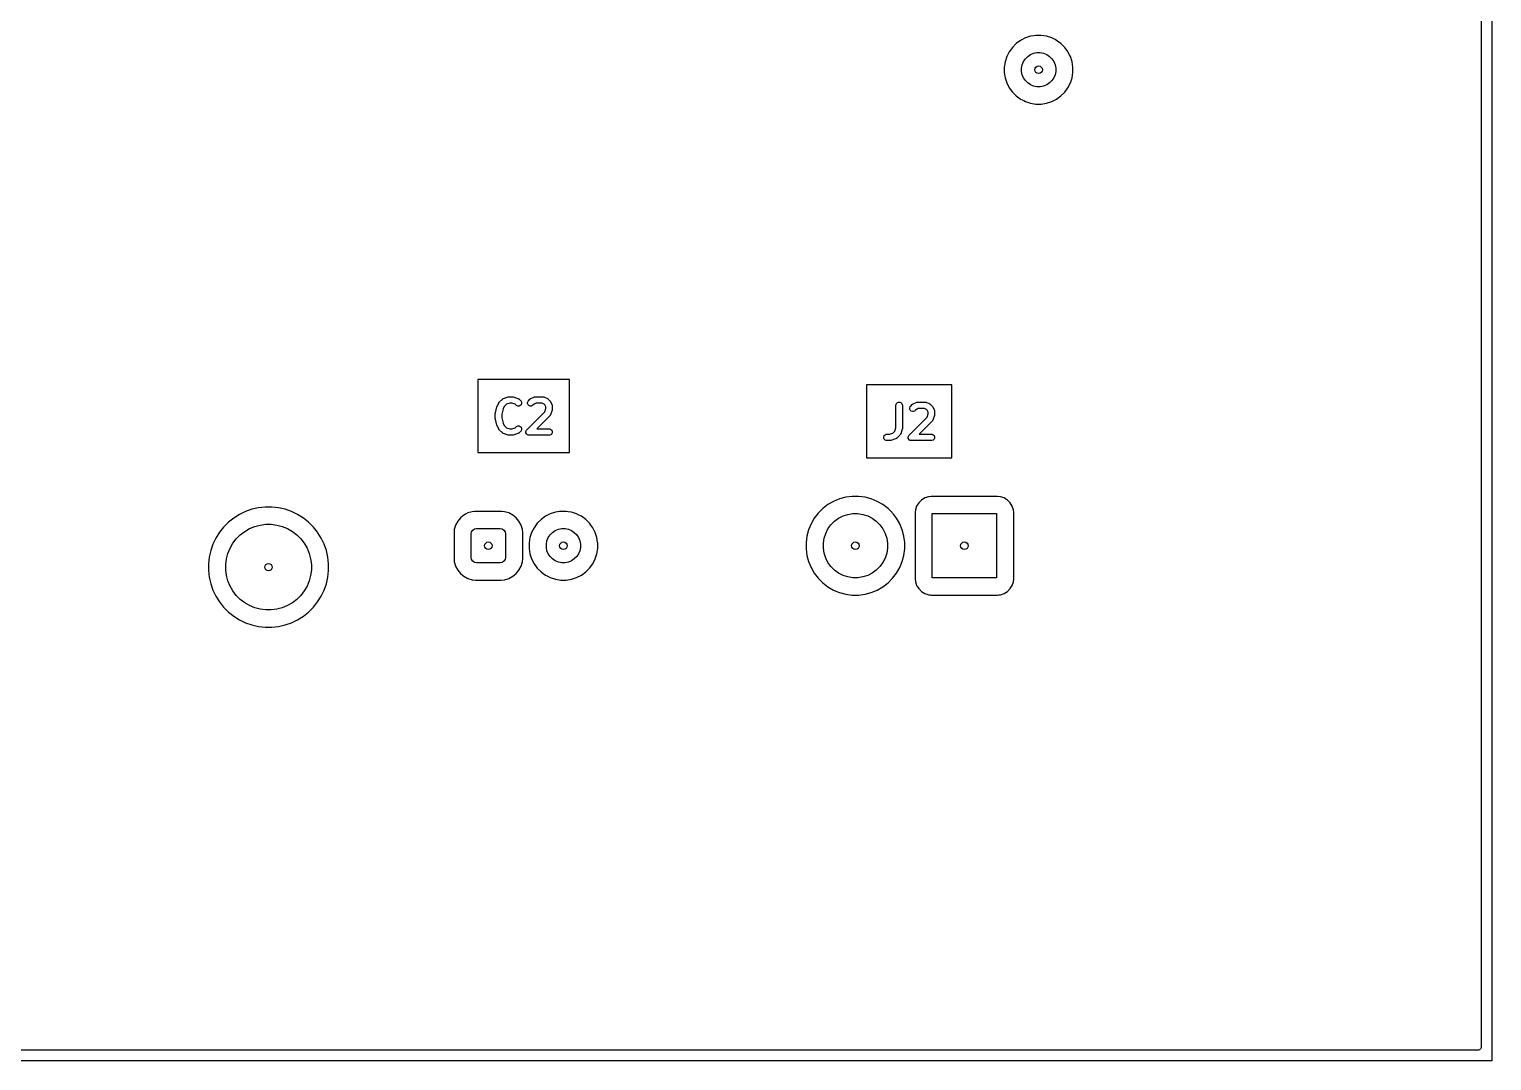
# Model space of a CAD drawing. Extents: x 20 to 124, y -124 to -20.
# Drawn here: x 55.8 to 124, y -124 to -75.9 of the extents above; entities that cross this region are included whole.
import ezdxf

# ---------------------------------------------------------------- set-up
doc = ezdxf.new("R2010")
doc.units = 0
doc.layers.add('BLACK', color=7, linetype='CONTINUOUS')
doc.layers.add('WHITE', color=7, linetype='CONTINUOUS')

msp = doc.modelspace()

# ---------------------------------------------------------------- linework, layer by layer
at = {"layer": 'BLACK', "linetype": 'CONTINUOUS'}
for p, q in [((123.4995, -20.6245), (123.4995, -123.3755)), ((102.260616, -76.31426), (102.036151, -76.428632)), ((102.500214, -76.23641), (102.260616, -76.31426)), ((102.646194, -76.213289), (102.500214, -76.23641)), ((102.749038, -76.197), (102.646194, -76.213289)), ((103.000962, -76.197), (102.749038, -76.197)), ((103.249785, -76.23641), (103.000962, -76.197)), ((103.489383, -76.31426), (103.249785, -76.23641)), ((103.643747, -76.392913), (103.489383, -76.31426)), ((101.506132, -76.958651), (101.39176, -77.183116)), ((101.654201, -76.75485), (101.506132, -76.958651)), ((101.654205, -76.754845), (101.654201, -76.75485)), ((101.832345, -76.576705), (101.654205, -76.754845)), ((101.83235, -76.576701), (101.832345, -76.576705)), ((102.036151, -76.428632), (101.83235, -76.576701)), ((102.497883, -77.091963), (102.642772, -77.031948)), ((102.642772, -77.031948), (102.796586, -77.001352)), ((102.796586, -77.001352), (102.953414, -77.001352)), ((102.953414, -77.001352), (103.107228, -77.031948)), ((103.107228, -77.031948), (103.252117, -77.091963)), ((103.713845, -76.42863), (103.643747, -76.392913)), ((103.713847, -76.428631), (103.713845, -76.42863)), ((103.713848, -76.428632), (103.713847, -76.428631)), ((103.917649, -76.576701), (103.713848, -76.428632)), ((103.917654, -76.576705), (103.917649, -76.576701)), ((104.095794, -76.754845), (103.917654, -76.576705)), ((104.095798, -76.75485), (104.095794, -76.754845)), ((104.224952, -76.932617), (104.095798, -76.75485)), ((104.24387, -76.958655), (104.224952, -76.932617)), ((104.316747, -77.101684), (104.24387, -76.958655)), ((101.31391, -77.422714), (101.2745, -77.671538)), ((101.2745, -77.671538), (101.2745, -77.923461)), ((101.39176, -77.183116), (101.31391, -77.422714)), ((102.078852, -77.719086), (102.109448, -77.565272)), ((102.078852, -77.875914), (102.078852, -77.719086)), ((102.109448, -77.565272), (102.169463, -77.420383)), ((102.169463, -77.420383), (102.256592, -77.289985)), ((102.256592, -77.289985), (102.367485, -77.179092)), ((102.367485, -77.179092), (102.497883, -77.091963)), ((103.252117, -77.091963), (103.382515, -77.179092)), ((103.382515, -77.179092), (103.493408, -77.289985)), ((103.493408, -77.289985), (103.580537, -77.420383)), ((103.580537, -77.420383), (103.640552, -77.565272)), ((103.640552, -77.565272), (103.671148, -77.719086)), ((103.671148, -77.719086), (103.671148, -77.875914)), ((104.358239, -77.183116), (104.316747, -77.101684)), ((104.358239, -77.183118), (104.358239, -77.183116)), ((104.358241, -77.183121), (104.358239, -77.183118)), ((104.43609, -77.422715), (104.358241, -77.183121)), ((104.4755, -77.671538), (104.43609, -77.422715)), ((104.4755, -77.923462), (104.4755, -77.671538)), ((101.2745, -77.923461), (101.31391, -78.172285)), ((101.31391, -78.172285), (101.39176, -78.411883)), ((102.109448, -78.029728), (102.078852, -77.875914)), ((102.169463, -78.174617), (102.109448, -78.029728)), ((102.256592, -78.305015), (102.169463, -78.174617)), ((102.367485, -78.415908), (102.256592, -78.305015)), ((103.493408, -78.305015), (103.382515, -78.415908)), ((103.580537, -78.174617), (103.493408, -78.305015)), ((103.640552, -78.029728), (103.580537, -78.174617)), ((103.671148, -77.875914), (103.640552, -78.029728)), ((104.358241, -78.411879), (104.43609, -78.172285)), ((104.43609, -78.172285), (104.4755, -77.923462)), ((101.39176, -78.411883), (101.506132, -78.636348)), ((101.506132, -78.636348), (101.654201, -78.840149)), ((101.654201, -78.840149), (101.654205, -78.840154)), ((101.654205, -78.840154), (101.832345, -79.018294)), ((101.832345, -79.018294), (101.83235, -79.018298)), ((101.83235, -79.018298), (102.010117, -79.147452)), ((102.497883, -78.503037), (102.367485, -78.415908)), ((102.642772, -78.563052), (102.497883, -78.503037)), ((102.796586, -78.593648), (102.642772, -78.563052)), ((102.953414, -78.593648), (102.796586, -78.593648)), ((103.107228, -78.563052), (102.953414, -78.593648)), ((103.252117, -78.503037), (103.107228, -78.563052)), ((103.382515, -78.415908), (103.252117, -78.503037)), ((103.713845, -79.16637), (103.917656, -79.018293)), ((103.917656, -79.018293), (104.095793, -78.840156)), ((104.095793, -78.840156), (104.24387, -78.636345)), ((104.24387, -78.636345), (104.358241, -78.411879)), ((102.010117, -79.147452), (102.036155, -79.16637)), ((102.036155, -79.16637), (102.179184, -79.239247)), ((102.179184, -79.239247), (102.260616, -79.280739)), ((102.260616, -79.280739), (102.260618, -79.280739)), ((102.260618, -79.280739), (102.260621, -79.280741)), ((102.260621, -79.280741), (102.500215, -79.35859)), ((102.500215, -79.35859), (102.749038, -79.398)), ((102.749038, -79.398), (102.749039, -79.398)), ((102.749039, -79.398), (103.000961, -79.398)), ((103.000961, -79.398), (103.000962, -79.398)), ((103.000962, -79.398), (103.249785, -79.35859)), ((103.249785, -79.35859), (103.489379, -79.280741)), ((103.489379, -79.280741), (103.713845, -79.16637)), ((81.010748, -92.233603), (76.738176, -92.233603)), ((76.738176, -92.233603), (76.738176, -95.648053)), ((81.010748, -95.648053), (81.010748, -92.233603)), ((98.832225, -92.483603), (94.848071, -92.483603)), ((94.848071, -92.483603), (94.848071, -95.898053)), ((98.832225, -95.898053), (98.832225, -92.483603)), ((77.633644, -93.480889), (77.705073, -93.338032)), ((77.705073, -93.338032), (77.713, -93.325438)), ((77.713, -93.325438), (77.714516, -93.321779)), ((77.714516, -93.321779), (77.717897, -93.317659)), ((77.717897, -93.317659), (77.720738, -93.313146)), ((77.720738, -93.313146), (77.723731, -93.310549)), ((77.723731, -93.310549), (77.733171, -93.299048)), ((77.733171, -93.299048), (77.876028, -93.156191)), ((77.876028, -93.156191), (77.898758, -93.137536)), ((77.898758, -93.137536), (77.903739, -93.135472)), ((77.903739, -93.135472), (77.907809, -93.131943)), ((77.907809, -93.131943), (77.93466, -93.119955)), ((77.93466, -93.119955), (78.148945, -93.048526)), ((78.063121, -93.393361), (77.962515, -93.493967)), ((78.220723, -93.340828), (78.063121, -93.393361)), ((78.148945, -93.048526), (78.163454, -93.045226)), ((78.163454, -93.045226), (78.167116, -93.04371)), ((78.167116, -93.04371), (78.172424, -93.043187)), ((78.172424, -93.043187), (78.177619, -93.042006)), ((78.177619, -93.042006), (78.181568, -93.042286)), ((78.181568, -93.042286), (78.19638, -93.040828)), ((78.19638, -93.040828), (78.339237, -93.040828)), ((78.314897, -93.340828), (78.220723, -93.340828)), ((78.472495, -93.393361), (78.314897, -93.340828)), ((78.339237, -93.040828), (78.354048, -93.042286)), ((78.354048, -93.042286), (78.357998, -93.042006)), ((78.357998, -93.042006), (78.363192, -93.043187)), ((78.363192, -93.043187), (78.368501, -93.04371)), ((78.368501, -93.04371), (78.372163, -93.045227)), ((78.372163, -93.045227), (78.386671, -93.048526)), ((78.386671, -93.048526), (78.600957, -93.119954)), ((78.518885, -93.439751), (78.472495, -93.393361)), ((78.600957, -93.119954), (78.627808, -93.131943)), ((78.627808, -93.131943), (78.631878, -93.135473)), ((78.631878, -93.135473), (78.636858, -93.137536)), ((78.636858, -93.137536), (78.659589, -93.156191)), ((78.659589, -93.156191), (78.731017, -93.227619)), ((78.731017, -93.227619), (78.749672, -93.250349)), ((78.749672, -93.250349), (78.772068, -93.304422)), ((78.772068, -93.362948), (78.749672, -93.41702)), ((78.772068, -93.304422), (78.772068, -93.362948)), ((79.049262, -93.304422), (79.071659, -93.25035)), ((79.049262, -93.362948), (79.049262, -93.304422)), ((79.071659, -93.41702), (79.049262, -93.362948)), ((79.071659, -93.25035), (79.090314, -93.227619)), ((79.090314, -93.227619), (79.161742, -93.156191)), ((79.161742, -93.156191), (79.173244, -93.14675)), ((79.173244, -93.14675), (79.17584, -93.143758)), ((79.17584, -93.143758), (79.180349, -93.140919)), ((79.180349, -93.140919), (79.184472, -93.137536)), ((79.184472, -93.137536), (79.188134, -93.136019)), ((79.188134, -93.136019), (79.200726, -93.128093)), ((79.200726, -93.128093), (79.343584, -93.056664)), ((79.356662, -93.385535), (79.302446, -93.439751)), ((79.343584, -93.056664), (79.371047, -93.046154)), ((79.446076, -93.340828), (79.356662, -93.385535)), ((79.371047, -93.046154), (79.376424, -93.045771)), ((79.376424, -93.045771), (79.381402, -93.04371)), ((79.381402, -93.04371), (79.410666, -93.040828)), ((79.410666, -93.040828), (79.767808, -93.040828)), ((79.732398, -93.340828), (79.446076, -93.340828)), ((79.821812, -93.385535), (79.732398, -93.340828)), ((79.767808, -93.040828), (79.797072, -93.04371)), ((79.797072, -93.04371), (79.802049, -93.045771)), ((79.802049, -93.045771), (79.807427, -93.046154)), ((79.807427, -93.046154), (79.83489, -93.056664)), ((79.858816, -93.422539), (79.821812, -93.385535)), ((79.83489, -93.056664), (79.977748, -93.128093)), ((79.977748, -93.128093), (79.990341, -93.13602)), ((79.990341, -93.13602), (79.994001, -93.137536)), ((79.994001, -93.137536), (79.99812, -93.140917)), ((79.99812, -93.140917), (80.002634, -93.143758)), ((80.002634, -93.143758), (80.00523, -93.146751)), ((80.00523, -93.146751), (80.016732, -93.156191)), ((80.016732, -93.156191), (80.08816, -93.227619)), ((80.08816, -93.227619), (80.0976, -93.239121)), ((80.0976, -93.239121), (80.100593, -93.241717)), ((80.100593, -93.241717), (80.103431, -93.246226)), ((80.103431, -93.246226), (80.106815, -93.250349)), ((80.106815, -93.250349), (80.108331, -93.254011)), ((80.108331, -93.254011), (80.116258, -93.266603)), ((80.116258, -93.266603), (80.187687, -93.409459)), ((96.227882, -93.411564), (96.25028, -93.357492)), ((96.25028, -93.357492), (96.291664, -93.316108)), ((96.291664, -93.316108), (96.345736, -93.29371)), ((96.345736, -93.29371), (96.404264, -93.29371)), ((96.404264, -93.29371), (96.458336, -93.316108)), ((96.458336, -93.316108), (96.49972, -93.357492)), ((96.49972, -93.357492), (96.522118, -93.411564)), ((96.983219, -93.406191), (96.994721, -93.39675)), ((96.994721, -93.39675), (96.997317, -93.393758)), ((96.997317, -93.393758), (97.001826, -93.390919)), ((97.001826, -93.390919), (97.005949, -93.387536)), ((97.005949, -93.387536), (97.009611, -93.386019)), ((97.009611, -93.386019), (97.022203, -93.378093)), ((97.022203, -93.378093), (97.165061, -93.306664)), ((97.165061, -93.306664), (97.192524, -93.296154)), ((97.192524, -93.296154), (97.197901, -93.295771)), ((97.197901, -93.295771), (97.202879, -93.29371)), ((97.202879, -93.29371), (97.232143, -93.290828)), ((97.232143, -93.290828), (97.589285, -93.290828)), ((97.589285, -93.290828), (97.618549, -93.29371)), ((97.618549, -93.29371), (97.623526, -93.295771)), ((97.623526, -93.295771), (97.628904, -93.296154)), ((97.628904, -93.296154), (97.656367, -93.306664)), ((97.656367, -93.306664), (97.799225, -93.378093)), ((97.799225, -93.378093), (97.811818, -93.38602)), ((97.811818, -93.38602), (97.815478, -93.387536)), ((97.815478, -93.387536), (97.819597, -93.390917)), ((97.819597, -93.390917), (97.824111, -93.393758)), ((97.824111, -93.393758), (97.826707, -93.396751)), ((97.826707, -93.396751), (97.838209, -93.406191)), ((77.54638, -93.833685), (77.546882, -93.828581)), ((77.54638, -94.047971), (77.54638, -93.833685)), ((77.546882, -94.053074), (77.54638, -94.047971)), ((77.546557, -93.826394), (77.548176, -93.815443)), ((77.546882, -93.828581), (77.546557, -93.826394)), ((77.546557, -94.055262), (77.546882, -94.053074)), ((77.548176, -94.066212), (77.546557, -94.055262)), ((77.548176, -93.815443), (77.549262, -93.804421)), ((77.549262, -94.077235), (77.548176, -94.066212)), ((77.549262, -93.804421), (77.550109, -93.802376)), ((77.550109, -94.079279), (77.549262, -94.077235)), ((77.550109, -93.802376), (77.550859, -93.797305)), ((77.550859, -94.084351), (77.550109, -94.079279)), ((77.550859, -93.797305), (77.622287, -93.511591)), ((77.622287, -94.370065), (77.550859, -94.084351)), ((77.622287, -93.511591), (77.623058, -93.509432)), ((77.623058, -93.509432), (77.623135, -93.508352)), ((77.623135, -93.508352), (77.627793, -93.496177)), ((77.627793, -93.496177), (77.63218, -93.4839)), ((77.63218, -93.4839), (77.632824, -93.483029)), ((77.632824, -93.483029), (77.633644, -93.480889)), ((77.909334, -93.600327), (77.84638, -93.852148)), ((77.84638, -93.852148), (77.84638, -94.029507)), ((77.84638, -94.029507), (77.909334, -94.281328)), ((77.962515, -93.493967), (77.909334, -93.600327)), ((78.541615, -93.458406), (78.518885, -93.439751)), ((78.595688, -93.480802), (78.541615, -93.458406)), ((78.654214, -93.480802), (78.595688, -93.480802)), ((78.708286, -93.458406), (78.654214, -93.480802)), ((78.749672, -93.41702), (78.708286, -93.458406)), ((79.018885, -94.584762), (79.850989, -93.752657)), ((79.113045, -93.458406), (79.071659, -93.41702)), ((79.167117, -93.480803), (79.113045, -93.458406)), ((79.225643, -93.480803), (79.167117, -93.480803)), ((79.279715, -93.458406), (79.225643, -93.480803)), ((79.302446, -93.439751), (79.279715, -93.458406)), ((80.08816, -93.939751), (79.487083, -94.540828)), ((79.850989, -93.752657), (79.903523, -93.595059)), ((79.903523, -93.511952), (79.858816, -93.422539)), ((79.903523, -93.595059), (79.903523, -93.511952)), ((80.106815, -93.917021), (80.08816, -93.939751)), ((80.108878, -93.912039), (80.106815, -93.917021)), ((80.112408, -93.90797), (80.108878, -93.912039)), ((80.124396, -93.88112), (80.112408, -93.90797)), ((80.195825, -93.666835), (80.124396, -93.88112)), ((80.187687, -93.409459), (80.198196, -93.436923)), ((80.199124, -93.652325), (80.195825, -93.666835)), ((80.198196, -93.436923), (80.198577, -93.442297)), ((80.198577, -93.442297), (80.200641, -93.447278)), ((80.200641, -93.648664), (80.199124, -93.652325)), ((80.200641, -93.447278), (80.203523, -93.476542)), ((80.201163, -93.643355), (80.200641, -93.648664)), ((80.202345, -93.638161), (80.201163, -93.643355)), ((80.203523, -93.6194), (80.202064, -93.634211)), ((80.202064, -93.634211), (80.202345, -93.638161)), ((80.203523, -93.476542), (80.203523, -93.6194)), ((96.225, -93.440828), (96.227882, -93.411564)), ((96.225, -94.487916), (96.225, -93.440828)), ((96.522118, -93.411564), (96.525, -93.440828)), ((96.525, -93.440828), (96.525, -94.512257)), ((96.840362, -94.834762), (97.672466, -94.002657)), ((96.870739, -93.554422), (96.893136, -93.50035)), ((96.870739, -93.612948), (96.870739, -93.554422)), ((96.893136, -93.66702), (96.870739, -93.612948)), ((96.893136, -93.50035), (96.911791, -93.477619)), ((96.934522, -93.708406), (96.893136, -93.66702)), ((96.911791, -93.477619), (96.983219, -93.406191)), ((96.988594, -93.730803), (96.934522, -93.708406)), ((97.04712, -93.730803), (96.988594, -93.730803)), ((97.101192, -93.708406), (97.04712, -93.730803)), ((97.123923, -93.689751), (97.101192, -93.708406)), ((97.178139, -93.635535), (97.123923, -93.689751)), ((97.267553, -93.590828), (97.178139, -93.635535)), ((97.553875, -93.590828), (97.267553, -93.590828)), ((97.643289, -93.635535), (97.553875, -93.590828)), ((97.680293, -93.672539), (97.643289, -93.635535)), ((97.672466, -94.002657), (97.725, -93.845059)), ((97.725, -93.761952), (97.680293, -93.672539)), ((97.725, -93.845059), (97.725, -93.761952)), ((97.838209, -93.406191), (97.909637, -93.477619)), ((97.909637, -93.477619), (97.919077, -93.489121)), ((97.919077, -93.489121), (97.92207, -93.491717)), ((97.92207, -93.491717), (97.924908, -93.496226)), ((97.924908, -93.496226), (97.928292, -93.500349)), ((97.928292, -93.500349), (97.929808, -93.504011)), ((97.929808, -93.504011), (97.937735, -93.516603)), ((97.937735, -93.516603), (98.009164, -93.659459)), ((98.017302, -93.916835), (97.945873, -94.13112)), ((98.009164, -93.659459), (98.019673, -93.686923)), ((98.020601, -93.902325), (98.017302, -93.916835)), ((98.019673, -93.686923), (98.020054, -93.692297)), ((98.020054, -93.692297), (98.022118, -93.697278)), ((98.022118, -93.898664), (98.020601, -93.902325)), ((98.022118, -93.697278), (98.025, -93.726542)), ((98.02264, -93.893355), (98.022118, -93.898664)), ((98.023822, -93.888161), (98.02264, -93.893355)), ((98.025, -93.8694), (98.023541, -93.884211)), ((98.023541, -93.884211), (98.023822, -93.888161)), ((98.025, -93.726542), (98.025, -93.8694)), ((77.623058, -94.372223), (77.622287, -94.370065)), ((77.623135, -94.373304), (77.623058, -94.372223)), ((77.627793, -94.385478), (77.623135, -94.373304)), ((77.63218, -94.397756), (77.627793, -94.385478)), ((77.632824, -94.398626), (77.63218, -94.397756)), ((77.633644, -94.400767), (77.632824, -94.398626)), ((77.705073, -94.543624), (77.633644, -94.400767)), ((77.713, -94.556217), (77.705073, -94.543624)), ((77.714516, -94.559877), (77.713, -94.556217)), ((77.717897, -94.563996), (77.714516, -94.559877)), ((77.720738, -94.56851), (77.717897, -94.563996)), ((77.723731, -94.571106), (77.720738, -94.56851)), ((77.733171, -94.582608), (77.723731, -94.571106)), ((77.876028, -94.725466), (77.733171, -94.582608)), ((77.898758, -94.744121), (77.876028, -94.725466)), ((77.903737, -94.746183), (77.898758, -94.744121)), ((77.907809, -94.749715), (77.903737, -94.746183)), ((77.93466, -94.761703), (77.907809, -94.749715)), ((77.909334, -94.281328), (77.962515, -94.387688)), ((78.148946, -94.833131), (77.93466, -94.761703)), ((77.962515, -94.387688), (78.06312, -94.488294)), ((78.06312, -94.488294), (78.220723, -94.540828)), ((78.220723, -94.540828), (78.314894, -94.540828)), ((78.314894, -94.540828), (78.472496, -94.488294)), ((78.600957, -94.761703), (78.386671, -94.833131)), ((78.472496, -94.488294), (78.518884, -94.441906)), ((78.518884, -94.441906), (78.541615, -94.423251)), ((78.541615, -94.423251), (78.595687, -94.400854)), ((78.595687, -94.400854), (78.654213, -94.400853)), ((78.627808, -94.749715), (78.600957, -94.761703)), ((78.631881, -94.746181), (78.627808, -94.749715)), ((78.636859, -94.74412), (78.631881, -94.746181)), ((78.65959, -94.725465), (78.636859, -94.74412)), ((78.654213, -94.400853), (78.708285, -94.42325)), ((78.731018, -94.654036), (78.65959, -94.725465)), ((78.708285, -94.42325), (78.749671, -94.464635)), ((78.749672, -94.631306), (78.731018, -94.654036)), ((78.749671, -94.464635), (78.772068, -94.518707)), ((78.772069, -94.577233), (78.749672, -94.631306)), ((78.772068, -94.518707), (78.772069, -94.577233)), ((78.977833, -94.661565), (78.980952, -94.654036)), ((78.977833, -94.720091), (78.977833, -94.661565)), ((79.00023, -94.774163), (78.977833, -94.720091)), ((78.980952, -94.654036), (78.98711, -94.639167)), ((78.98711, -94.639167), (79.00023, -94.607493)), ((79.00023, -94.607493), (79.018885, -94.584762)), ((79.487083, -94.540828), (80.053523, -94.540828)), ((80.053523, -94.540828), (80.082787, -94.54371)), ((80.082787, -94.54371), (80.136859, -94.566108)), ((80.136859, -94.566108), (80.178243, -94.607492)), ((80.178243, -94.607492), (80.200641, -94.661564)), ((80.200641, -94.720092), (80.178243, -94.774164)), ((80.200641, -94.661564), (80.200641, -94.720092)), ((95.922085, -94.790828), (96.079687, -94.738294)), ((96.079687, -94.738294), (96.172466, -94.645514)), ((96.172466, -94.645514), (96.225, -94.487916)), ((96.517302, -94.559692), (96.445873, -94.773977)), ((96.520601, -94.545182), (96.517302, -94.559692)), ((96.522118, -94.541521), (96.520601, -94.545182)), ((96.52264, -94.536212), (96.522118, -94.541521)), ((96.523822, -94.531018), (96.52264, -94.536212)), ((96.525, -94.512257), (96.523541, -94.527068)), ((96.523541, -94.527068), (96.523822, -94.531018)), ((97.909637, -94.189751), (97.30856, -94.790828)), ((97.928292, -94.167021), (97.909637, -94.189751)), ((97.930355, -94.162039), (97.928292, -94.167021)), ((97.933885, -94.15797), (97.930355, -94.162039)), ((97.945873, -94.13112), (97.933885, -94.15797)), ((78.163458, -94.83643), (78.148946, -94.833131)), ((78.167116, -94.837946), (78.163458, -94.83643)), ((78.172418, -94.838468), (78.167116, -94.837946)), ((78.17762, -94.839651), (78.172418, -94.838468)), ((78.181574, -94.839369), (78.17762, -94.839651)), ((78.19638, -94.840828), (78.181574, -94.839369)), ((78.339237, -94.840828), (78.19638, -94.840828)), ((78.354042, -94.839369), (78.339237, -94.840828)), ((78.357997, -94.839651), (78.354042, -94.839369)), ((78.363198, -94.838468), (78.357997, -94.839651)), ((78.368501, -94.837946), (78.363198, -94.838468)), ((78.372158, -94.83643), (78.368501, -94.837946)), ((78.386671, -94.833131), (78.372158, -94.83643)), ((79.041616, -94.815549), (79.00023, -94.774163)), ((79.07329, -94.828668), (79.041616, -94.815549)), ((79.095687, -94.837946), (79.07329, -94.828668)), ((79.124951, -94.840828), (79.095687, -94.837946)), ((80.053523, -94.840828), (79.124951, -94.840828)), ((80.082787, -94.837946), (80.053523, -94.840828)), ((80.136859, -94.815548), (80.082787, -94.837946)), ((80.178243, -94.774164), (80.136859, -94.815548)), ((95.656453, -94.911564), (95.678851, -94.857492)), ((95.656453, -94.970092), (95.656453, -94.911564)), ((95.678851, -95.024164), (95.656453, -94.970092)), ((95.678851, -94.857492), (95.720235, -94.816108)), ((95.720235, -95.065548), (95.678851, -95.024164)), ((95.720235, -94.816108), (95.774307, -94.79371)), ((95.774307, -95.087946), (95.720235, -95.065548)), ((95.774307, -94.79371), (95.803571, -94.790828)), ((95.803571, -95.090828), (95.774307, -95.087946)), ((95.803571, -94.790828), (95.922085, -94.790828)), ((95.946428, -95.090828), (95.803571, -95.090828)), ((95.961233, -95.089369), (95.946428, -95.090828)), ((95.965188, -95.089651), (95.961233, -95.089369)), ((95.970389, -95.088468), (95.965188, -95.089651)), ((95.975692, -95.087946), (95.970389, -95.088468)), ((95.979349, -95.08643), (95.975692, -95.087946)), ((95.993862, -95.083131), (95.979349, -95.08643)), ((96.208148, -95.011703), (95.993862, -95.083131)), ((96.234999, -94.999715), (96.208148, -95.011703)), ((96.23907, -94.996183), (96.234999, -94.999715)), ((96.24405, -94.994121), (96.23907, -94.996183)), ((96.26678, -94.975466), (96.24405, -94.994121)), ((96.409637, -94.832608), (96.26678, -94.975466)), ((96.428292, -94.809877), (96.409637, -94.832608)), ((96.430354, -94.804897), (96.428292, -94.809877)), ((96.433885, -94.800827), (96.430354, -94.804897)), ((96.445873, -94.773977), (96.433885, -94.800827)), ((96.79931, -94.911565), (96.821707, -94.857493)), ((96.79931, -94.970091), (96.79931, -94.911565)), ((96.821707, -95.024163), (96.79931, -94.970091)), ((96.821707, -94.857493), (96.840362, -94.834762)), ((96.863093, -95.065549), (96.821707, -95.024163)), ((96.894767, -95.078668), (96.863093, -95.065549)), ((96.917164, -95.087946), (96.894767, -95.078668)), ((96.946428, -95.090828), (96.917164, -95.087946)), ((97.875, -95.090828), (96.946428, -95.090828)), ((97.30856, -94.790828), (97.875, -94.790828)), ((97.875, -94.790828), (97.904264, -94.79371)), ((97.904264, -95.087946), (97.875, -95.090828)), ((97.904264, -94.79371), (97.958336, -94.816108)), ((97.958336, -95.065548), (97.904264, -95.087946)), ((97.958336, -94.816108), (97.99972, -94.857492)), ((97.99972, -95.024164), (97.958336, -95.065548)), ((97.99972, -94.857492), (98.022118, -94.911564)), ((98.022118, -94.970092), (97.99972, -95.024164)), ((98.022118, -94.911564), (98.022118, -94.970092)), ((76.738176, -95.648053), (81.010748, -95.648053)), ((94.848071, -95.898053), (98.832225, -95.898053)), ((93.054168, -98.070599), (92.814921, -98.254179)), ((93.315328, -97.919818), (93.054168, -98.070599)), ((93.315338, -97.919814), (93.315328, -97.919818)), ((93.593939, -97.804413), (93.315338, -97.919814)), ((93.885233, -97.726361), (93.593939, -97.804413)), ((94.184206, -97.687001), (93.885233, -97.726361)), ((94.184211, -97.687), (94.184206, -97.687001)), ((94.184217, -97.687), (94.184211, -97.687)), ((94.485783, -97.687), (94.184217, -97.687)), ((94.485788, -97.687), (94.485783, -97.687)), ((94.485793, -97.687001), (94.485788, -97.687)), ((94.784766, -97.726361), (94.485793, -97.687001)), ((95.07606, -97.804413), (94.784766, -97.726361)), ((95.354661, -97.919814), (95.07606, -97.804413)), ((95.354671, -97.919818), (95.354661, -97.919814)), ((95.615831, -98.070599), (95.354671, -97.919818)), ((95.855078, -98.254179), (95.615831, -98.070599)), ((97.189211, -98.137976), (97.129631, -98.308245)), ((97.285184, -97.985237), (97.189211, -98.137976)), ((97.412737, -97.857684), (97.285184, -97.985237)), ((97.565476, -97.761711), (97.412737, -97.857684)), ((97.735745, -97.702131), (97.565476, -97.761711)), ((97.73575, -97.70213), (97.735745, -97.702131)), ((97.870039, -97.687), (97.73575, -97.70213)), ((97.870046, -97.687), (97.870039, -97.687)), ((100.959954, -97.687), (97.870046, -97.687)), ((100.95996, -97.687), (100.959954, -97.687)), ((101.094249, -97.70213), (100.95996, -97.687)), ((101.094254, -97.702131), (101.094249, -97.70213)), ((101.264523, -97.761711), (101.094254, -97.702131)), ((101.332482, -97.804413), (101.264523, -97.761711)), ((101.417262, -97.857684), (101.332482, -97.804413)), ((101.544816, -97.985238), (101.417262, -97.857684)), ((101.640789, -98.137978), (101.544816, -97.985238)), ((101.700368, -98.308245), (101.640789, -98.137978)), ((65.351878, -98.699922), (65.105956, -98.896038)), ((65.618213, -98.532572), (65.351878, -98.699922)), ((65.901604, -98.396098), (65.618213, -98.532572)), ((66.198498, -98.292211), (65.901604, -98.396098)), ((66.1985, -98.29221), (66.198498, -98.292211)), ((66.505156, -98.222218), (66.1985, -98.29221)), ((66.505172, -98.222216), (66.505156, -98.222218)), ((66.817722, -98.187), (66.505172, -98.222216)), ((66.817727, -98.187), (66.817722, -98.187)), ((67.132273, -98.187), (66.817727, -98.187)), ((67.132277, -98.187), (67.132273, -98.187)), ((67.444827, -98.222216), (67.132277, -98.187)), ((67.444843, -98.222218), (67.444827, -98.222216)), ((67.751499, -98.29221), (67.444843, -98.222218)), ((67.751501, -98.292211), (67.751499, -98.29221)), ((68.048395, -98.396098), (67.751501, -98.292211)), ((68.331786, -98.532572), (68.048395, -98.396098)), ((68.331789, -98.532574), (68.331786, -98.532572)), ((68.598123, -98.699923), (68.331789, -98.532574)), ((68.844044, -98.896039), (68.598123, -98.699923)), ((75.794617, -98.851047), (75.697069, -99.033543)), ((75.925889, -98.691089), (75.794617, -98.851047)), ((76.085847, -98.559817), (75.925889, -98.691089)), ((76.085848, -98.559816), (76.085847, -98.559817)), ((76.08585, -98.559815), (76.085848, -98.559816)), ((76.158198, -98.521143), (76.08585, -98.559815)), ((76.268343, -98.462269), (76.158198, -98.521143)), ((76.466367, -98.402199), (76.268343, -98.462269)), ((76.582598, -98.390751), (76.466367, -98.402199)), ((76.620692, -98.387), (76.582598, -98.390751)), ((77.823908, -98.387), (76.620692, -98.387)), ((77.859105, -98.390466), (77.823908, -98.387)), ((77.978234, -98.402199), (77.859105, -98.390466)), ((77.978234, -98.4022), (77.978232, -98.402199)), ((77.978232, -98.402199), (77.978234, -98.402199)), ((78.176254, -98.462268), (77.978234, -98.4022)), ((78.35875, -98.559815), (78.176254, -98.462268)), ((78.358753, -98.559817), (78.35875, -98.559815)), ((78.51871, -98.691089), (78.358752, -98.559817)), ((78.358752, -98.559817), (78.358753, -98.559817)), ((78.580762, -98.766701), (78.51871, -98.691089)), ((78.649985, -98.85105), (78.580762, -98.766701)), ((78.747532, -99.033546), (78.649985, -98.85105)), ((79.679645, -98.766705), (79.501505, -98.944845)), ((79.67965, -98.766701), (79.679645, -98.766705)), ((79.883451, -98.618632), (79.67965, -98.766701)), ((80.107916, -98.50426), (79.883451, -98.618632)), ((80.347514, -98.42641), (80.107916, -98.50426)), ((80.538896, -98.396098), (80.347514, -98.42641)), ((80.596338, -98.387), (80.538896, -98.396098)), ((80.848262, -98.387), (80.596338, -98.387)), ((80.94423, -98.4022), (80.848262, -98.387)), ((81.097085, -98.42641), (80.94423, -98.4022)), ((81.336683, -98.50426), (81.097085, -98.42641)), ((81.445718, -98.559817), (81.336683, -98.50426)), ((81.561145, -98.61863), (81.445718, -98.559817)), ((81.561147, -98.618631), (81.561145, -98.61863)), ((81.561148, -98.618632), (81.561147, -98.618631)), ((81.764949, -98.766701), (81.561148, -98.618632)), ((81.764954, -98.766705), (81.764949, -98.766701)), ((81.943094, -98.944845), (81.764954, -98.766705)), ((92.418099, -98.706668), (92.267318, -98.967828)), ((92.601679, -98.467421), (92.418099, -98.706668)), ((92.601685, -98.467414), (92.601679, -98.467421)), ((92.814914, -98.254185), (92.601685, -98.467414)), ((92.814921, -98.254179), (92.814914, -98.254185)), ((93.194391, -99.013328), (93.360828, -98.846891)), ((93.360828, -98.846891), (93.551252, -98.70854)), ((93.551252, -98.70854), (93.760975, -98.601681)), ((93.760975, -98.601681), (93.984832, -98.528945)), ((93.984832, -98.528945), (94.217311, -98.492124)), ((94.217311, -98.492124), (94.452689, -98.492124)), ((94.452689, -98.492124), (94.685168, -98.528945)), ((94.685168, -98.528945), (94.909025, -98.601681)), ((94.909025, -98.601681), (95.118748, -98.70854)), ((95.118748, -98.70854), (95.309172, -98.846891)), ((95.309172, -98.846891), (95.475609, -99.013328)), ((95.855085, -98.254185), (95.855078, -98.254179)), ((96.043439, -98.442539), (95.855085, -98.254185)), ((96.068314, -98.467414), (96.043439, -98.442539)), ((96.06832, -98.467421), (96.068314, -98.467414)), ((96.104486, -98.514553), (96.06832, -98.467421)), ((96.2519, -98.706668), (96.104486, -98.514553)), ((96.389414, -98.94485), (96.2519, -98.706668)), ((97.12963, -98.30825), (97.1145, -98.442539)), ((97.1145, -98.442539), (97.1145, -101.53246)), ((97.129631, -98.308245), (97.12963, -98.30825)), ((97.915, -101.4875), (97.915, -98.4875)), ((97.915, -98.4875), (100.915, -98.4875)), ((100.915, -98.4875), (100.915, -101.4875)), ((101.7155, -98.442546), (101.700368, -98.308245)), ((101.7155, -101.532454), (101.7155, -98.442546)), ((64.687422, -99.364378), (64.520072, -99.630713)), ((64.883538, -99.118456), (64.687422, -99.364378)), ((65.105956, -98.896038), (64.883538, -99.118456)), ((65.47132, -99.668808), (65.656308, -99.48382)), ((65.656308, -99.48382), (65.86386, -99.324561)), ((65.86386, -99.324561), (66.090423, -99.193755)), ((66.090423, -99.193755), (66.332121, -99.09364)), ((66.332121, -99.09364), (66.584819, -99.025929)), ((66.584819, -99.025929), (66.844194, -98.991782)), ((66.844194, -98.991782), (67.105806, -98.991782)), ((67.105806, -98.991782), (67.365181, -99.025929)), ((67.365181, -99.025929), (67.617879, -99.09364)), ((67.617879, -99.09364), (67.859577, -99.193755)), ((67.859577, -99.193755), (68.08614, -99.324561)), ((68.08614, -99.324561), (68.293692, -99.48382)), ((68.293692, -99.48382), (68.47868, -99.668808)), ((69.066461, -99.118456), (68.844044, -98.896039)), ((69.262577, -99.364377), (69.066461, -99.118456)), ((69.276096, -99.385892), (69.262577, -99.364377)), ((69.429926, -99.630711), (69.276096, -99.385892)), ((75.625551, -99.347798), (75.6218, -99.385892)), ((75.6218, -99.385892), (75.6218, -100.589108)), ((75.636999, -99.231567), (75.625551, -99.347798)), ((75.697069, -99.033543), (75.636999, -99.231567)), ((76.4223, -99.4375), (76.44133, -99.341829)), ((76.4223, -100.5375), (76.4223, -99.4375)), ((76.44133, -99.341829), (76.495523, -99.260723)), ((76.495523, -99.260723), (76.576629, -99.20653)), ((76.576629, -99.20653), (76.6723, -99.1875)), ((76.6723, -99.1875), (77.7723, -99.1875)), ((77.7723, -99.1875), (77.867971, -99.20653)), ((77.867971, -99.20653), (77.949077, -99.260723)), ((77.949077, -99.260723), (78.00327, -99.341829)), ((78.00327, -99.341829), (78.0223, -99.4375)), ((78.0223, -99.4375), (78.0223, -100.5375)), ((78.8076, -99.231566), (78.747532, -99.033546)), ((78.8228, -99.385892), (78.8076, -99.231566)), ((78.8228, -99.861538), (78.8228, -99.385892)), ((79.23906, -99.373116), (79.16121, -99.612714)), ((79.353432, -99.148651), (79.23906, -99.373116)), ((79.501501, -98.94485), (79.353432, -99.148651)), ((79.501505, -98.944845), (79.501501, -98.94485)), ((80.016763, -99.610383), (80.103892, -99.479985)), ((80.103892, -99.479985), (80.214785, -99.369092)), ((80.214785, -99.369092), (80.345183, -99.281963)), ((80.345183, -99.281963), (80.490072, -99.221948)), ((80.490072, -99.221948), (80.643886, -99.191352)), ((80.643886, -99.191352), (80.800714, -99.191352)), ((80.800714, -99.191352), (80.954528, -99.221948)), ((80.954528, -99.221948), (81.099417, -99.281963)), ((81.099417, -99.281963), (81.229815, -99.369092)), ((81.229815, -99.369092), (81.340708, -99.479985)), ((81.340708, -99.479985), (81.427837, -99.610383)), ((81.943098, -98.94485), (81.943094, -98.944845)), ((82.007539, -99.033546), (81.943098, -98.94485)), ((82.09117, -99.148655), (82.007539, -99.033546)), ((82.140993, -99.246439), (82.09117, -99.148655)), ((82.205539, -99.373116), (82.140993, -99.246439)), ((82.205539, -99.373118), (82.205539, -99.373116)), ((82.205541, -99.373121), (82.205539, -99.373118)), ((82.28339, -99.612715), (82.205541, -99.373121)), ((92.073861, -99.537733), (92.034501, -99.836706)), ((92.151913, -99.246439), (92.073861, -99.537733)), ((92.267314, -98.967838), (92.151913, -99.246439)), ((92.267318, -98.967828), (92.267314, -98.967838)), ((92.876445, -99.637332), (92.949181, -99.413475)), ((92.949181, -99.413475), (93.05604, -99.203752)), ((93.05604, -99.203752), (93.194391, -99.013328)), ((95.475609, -99.013328), (95.61396, -99.203752)), ((95.61396, -99.203752), (95.720819, -99.413475)), ((95.720819, -99.413475), (95.793555, -99.637332)), ((96.402683, -98.967832), (96.389414, -98.94485)), ((96.518087, -99.246442), (96.402683, -98.967832)), ((96.596138, -99.537732), (96.518087, -99.246442)), ((96.6355, -99.836717), (96.596138, -99.537732)), ((64.27971, -100.211), (64.209718, -100.517656)), ((64.279711, -100.210998), (64.27971, -100.211)), ((64.383598, -99.914104), (64.279711, -100.210998)), ((64.520072, -99.630713), (64.383598, -99.914104)), ((65.08114, -100.344621), (65.181255, -100.102923)), ((65.181255, -100.102923), (65.312061, -99.87636)), ((65.312061, -99.87636), (65.47132, -99.668808)), ((68.47868, -99.668808), (68.637939, -99.87636)), ((68.637939, -99.87636), (68.768745, -100.102923)), ((68.768745, -100.102923), (68.86886, -100.344621)), ((69.566402, -99.914106), (69.429926, -99.630711)), ((69.670289, -100.211), (69.566402, -99.914106)), ((69.740282, -100.51766), (69.670289, -100.211)), ((78.8228, -100.589108), (78.8228, -99.861538)), ((79.16121, -99.612714), (79.1218, -99.861538)), ((79.1218, -99.861538), (79.1218, -100.113461)), ((79.1218, -100.113461), (79.16121, -100.362285)), ((79.926152, -99.909086), (79.956748, -99.755272)), ((79.926152, -100.065914), (79.926152, -99.909086)), ((79.956748, -100.219728), (79.926152, -100.065914)), ((79.956748, -99.755272), (80.016763, -99.610383)), ((80.016763, -100.364617), (79.956748, -100.219728)), ((81.427837, -99.610383), (81.487852, -99.755272)), ((81.487852, -100.219728), (81.427837, -100.364617)), ((81.487852, -99.755272), (81.518448, -99.909086)), ((81.518448, -100.065914), (81.487852, -100.219728)), ((81.518448, -99.909086), (81.518448, -100.065914)), ((82.31887, -99.836723), (82.28339, -99.612715)), ((82.28339, -100.362285), (82.3228, -100.113462)), ((82.3228, -99.861538), (82.31887, -99.836723)), ((82.3228, -100.113462), (82.3228, -99.861538)), ((92.034501, -99.836706), (92.0345, -99.836723)), ((92.0345, -99.836723), (92.0345, -100.138276)), ((92.0345, -100.138276), (92.034501, -100.138293)), ((92.034501, -100.138293), (92.073861, -100.437266)), ((92.839624, -99.869811), (92.876445, -99.637332)), ((92.839624, -100.105189), (92.839624, -99.869811)), ((92.876445, -100.337668), (92.839624, -100.105189)), ((95.793555, -99.637332), (95.830376, -99.869811)), ((95.830376, -100.105189), (95.793555, -100.337668)), ((95.830376, -99.869811), (95.830376, -100.105189)), ((96.596138, -100.437268), (96.6355, -100.138283)), ((96.6355, -100.138283), (96.6355, -99.836717)), ((64.209716, -100.517672), (64.1745, -100.830222)), ((64.1745, -100.830222), (64.1745, -101.144777)), ((64.209718, -100.517656), (64.209716, -100.517672)), ((64.979282, -100.856694), (65.013429, -100.597319)), ((64.979282, -101.118306), (64.979282, -100.856694)), ((65.013429, -100.597319), (65.08114, -100.344621)), ((68.86886, -100.344621), (68.936571, -100.597319)), ((68.936571, -100.597319), (68.970718, -100.856694)), ((68.970718, -100.856694), (68.970718, -101.118306)), ((69.7755, -100.830227), (69.740282, -100.51766)), ((69.7755, -101.144773), (69.7755, -100.830227)), ((75.6218, -100.589108), (75.626802, -100.639898)), ((75.626802, -100.639898), (75.636999, -100.743432)), ((75.636999, -100.743432), (75.663327, -100.830224)), ((75.663327, -100.830224), (75.697068, -100.941454)), ((76.44133, -100.633171), (76.4223, -100.5375)), ((76.495523, -100.714277), (76.44133, -100.633171)), ((76.576629, -100.76847), (76.495523, -100.714277)), ((76.6723, -100.7875), (76.576629, -100.76847)), ((77.7723, -100.7875), (76.6723, -100.7875)), ((77.867971, -100.76847), (77.7723, -100.7875)), ((77.949077, -100.714277), (77.867971, -100.76847)), ((78.00327, -100.633171), (77.949077, -100.714277)), ((78.0223, -100.5375), (78.00327, -100.633171)), ((78.747532, -100.941454), (78.8076, -100.743434)), ((78.8076, -100.743434), (78.8228, -100.589108)), ((79.16121, -100.362285), (79.23906, -100.601883)), ((79.23906, -100.601883), (79.353432, -100.826348)), ((79.353432, -100.826348), (79.501501, -101.030149)), ((80.103892, -100.495015), (80.016763, -100.364617)), ((80.214785, -100.605908), (80.103892, -100.495015)), ((80.345183, -100.693037), (80.214785, -100.605908)), ((80.490072, -100.753052), (80.345183, -100.693037)), ((80.643886, -100.783648), (80.490072, -100.753052)), ((80.800714, -100.783648), (80.643886, -100.783648)), ((80.954528, -100.753052), (80.800714, -100.783648)), ((81.099417, -100.693037), (80.954528, -100.753052)), ((81.229815, -100.605908), (81.099417, -100.693037)), ((81.340708, -100.495015), (81.229815, -100.605908)), ((81.427837, -100.364617), (81.340708, -100.495015)), ((81.943093, -101.030156), (82.09117, -100.826345)), ((82.09117, -100.826345), (82.205541, -100.601879)), ((82.205541, -100.601879), (82.28339, -100.362285)), ((92.073861, -100.437266), (92.151913, -100.72856)), ((92.151913, -100.72856), (92.267314, -101.007161)), ((92.949181, -100.561525), (92.876445, -100.337668)), ((93.05604, -100.771248), (92.949181, -100.561525)), ((93.194391, -100.961672), (93.05604, -100.771248)), ((95.61396, -100.771248), (95.475609, -100.961672)), ((95.720819, -100.561525), (95.61396, -100.771248)), ((95.793555, -100.337668), (95.720819, -100.561525)), ((96.402683, -101.007168), (96.518087, -100.728558)), ((96.518087, -100.728558), (96.596138, -100.437268)), ((64.1745, -101.144777), (64.209716, -101.457327)), ((64.209716, -101.457327), (64.209718, -101.457343)), ((64.209718, -101.457343), (64.27971, -101.763999)), ((65.013429, -101.377681), (64.979282, -101.118306)), ((65.08114, -101.630379), (65.013429, -101.377681)), ((68.936571, -101.377681), (68.86886, -101.630379)), ((68.970718, -101.118306), (68.936571, -101.377681)), ((69.670289, -101.764), (69.740282, -101.45734)), ((69.740282, -101.45734), (69.7755, -101.144773)), ((75.697068, -100.941454), (75.794615, -101.12395)), ((75.794615, -101.12395), (75.794617, -101.123952)), ((75.794617, -101.123952), (75.925889, -101.28391)), ((75.925889, -101.28391), (76.01418, -101.356367)), ((76.01418, -101.356367), (76.08585, -101.415185)), ((76.08585, -101.415185), (76.268346, -101.512732)), ((76.268346, -101.512732), (76.466366, -101.5728)), ((76.466366, -101.5728), (76.466365, -101.5728)), ((76.466365, -101.5728), (76.504947, -101.5766)), ((76.504947, -101.5766), (76.620692, -101.588)), ((77.823908, -101.588), (77.978234, -101.5728)), ((77.978234, -101.5728), (78.176254, -101.512732)), ((78.176254, -101.512732), (78.35875, -101.415185)), ((78.35875, -101.415185), (78.51871, -101.28391)), ((78.51871, -101.28391), (78.649985, -101.12395)), ((78.649985, -101.12395), (78.747532, -100.941454)), ((79.501501, -101.030149), (79.501505, -101.030154)), ((79.501505, -101.030154), (79.679645, -101.208294)), ((79.679645, -101.208294), (79.67965, -101.208298)), ((79.67965, -101.208298), (79.783722, -101.28391)), ((79.783722, -101.28391), (79.883455, -101.35637)), ((79.883455, -101.35637), (79.998886, -101.415185)), ((79.998886, -101.415185), (80.107916, -101.470739)), ((80.107916, -101.470739), (80.107918, -101.470739)), ((80.107918, -101.470739), (80.107921, -101.470741)), ((80.107921, -101.470741), (80.347515, -101.54859)), ((80.347515, -101.54859), (80.596338, -101.588)), ((80.848262, -101.588), (81.097085, -101.54859)), ((81.097085, -101.54859), (81.336679, -101.470741)), ((81.336679, -101.470741), (81.561145, -101.35637)), ((81.561145, -101.35637), (81.764956, -101.208293)), ((81.764956, -101.208293), (81.943093, -101.030156)), ((92.267314, -101.007161), (92.267318, -101.007171)), ((92.267318, -101.007171), (92.418099, -101.268331)), ((92.418099, -101.268331), (92.601679, -101.507578)), ((92.601679, -101.507578), (92.601685, -101.507585)), ((92.601685, -101.507585), (92.814914, -101.720814)), ((93.360828, -101.128109), (93.194391, -100.961672)), ((93.551252, -101.26646), (93.360828, -101.128109)), ((93.760975, -101.373319), (93.551252, -101.26646)), ((93.984832, -101.446055), (93.760975, -101.373319)), ((94.217311, -101.482876), (93.984832, -101.446055)), ((94.452689, -101.482876), (94.217311, -101.482876)), ((94.685168, -101.446055), (94.452689, -101.482876)), ((94.909025, -101.373319), (94.685168, -101.446055)), ((95.118748, -101.26646), (94.909025, -101.373319)), ((95.309172, -101.128109), (95.118748, -101.26646)), ((95.475609, -100.961672), (95.309172, -101.128109)), ((95.85508, -101.720819), (96.068319, -101.50758)), ((96.068319, -101.50758), (96.2519, -101.268332)), ((96.2519, -101.268332), (96.402683, -101.007168)), ((97.1145, -101.53246), (97.12963, -101.666749)), ((100.915, -101.4875), (97.915, -101.4875)), ((101.700368, -101.666755), (101.7155, -101.532454)), ((64.27971, -101.763999), (64.279711, -101.764001)), ((64.279711, -101.764001), (64.383598, -102.060895)), ((64.383598, -102.060895), (64.520072, -102.344286)), ((65.181255, -101.872077), (65.08114, -101.630379)), ((65.312061, -102.09864), (65.181255, -101.872077)), ((65.47132, -102.306192), (65.312061, -102.09864)), ((68.637939, -102.09864), (68.47868, -102.306192)), ((68.768745, -101.872077), (68.637939, -102.09864)), ((68.86886, -101.630379), (68.768745, -101.872077)), ((69.429926, -102.344289), (69.566402, -102.060894)), ((69.566402, -102.060894), (69.670289, -101.764)), ((76.620692, -101.588), (76.620695, -101.588)), ((76.620695, -101.588), (77.823905, -101.588)), ((77.823905, -101.588), (77.823908, -101.588)), ((80.596338, -101.588), (80.596339, -101.588)), ((80.596339, -101.588), (80.848261, -101.588)), ((80.848261, -101.588), (80.848262, -101.588)), ((92.814914, -101.720814), (92.814921, -101.72082)), ((92.814921, -101.72082), (93.054168, -101.9044)), ((93.054168, -101.9044), (93.315328, -102.055181)), ((93.315328, -102.055181), (93.315329, -102.055181)), ((93.315329, -102.055181), (93.315332, -102.055183)), ((93.315332, -102.055183), (93.501072, -102.132119)), ((93.501072, -102.132119), (93.593939, -102.170586)), ((93.593939, -102.170586), (93.59394, -102.170586)), ((93.59394, -102.170586), (93.593942, -102.170587)), ((93.593942, -102.170587), (93.885232, -102.248638)), ((93.885232, -102.248638), (94.184217, -102.288)), ((94.485783, -102.288), (94.784768, -102.248638)), ((94.784768, -102.248638), (95.076058, -102.170587)), ((95.076058, -102.170587), (95.354668, -102.055183)), ((95.354668, -102.055183), (95.615832, -101.9044)), ((95.615832, -101.9044), (95.85508, -101.720819)), ((97.12963, -101.666749), (97.129631, -101.666754)), ((97.129631, -101.666754), (97.189211, -101.837023)), ((97.189211, -101.837023), (97.231547, -101.9044)), ((97.231547, -101.9044), (97.285184, -101.989762)), ((97.285184, -101.989762), (97.412738, -102.117316)), ((97.412738, -102.117316), (97.565478, -102.213289)), ((97.565478, -102.213289), (97.6665, -102.248638)), ((97.6665, -102.248638), (97.735745, -102.272868)), ((101.094255, -102.272868), (101.264522, -102.213289)), ((101.264522, -102.213289), (101.417262, -102.117316)), ((101.417262, -102.117316), (101.544816, -101.989762)), ((101.544816, -101.989762), (101.640789, -101.837022)), ((101.640789, -101.837022), (101.700368, -101.666755)), ((64.520072, -102.344286), (64.520074, -102.344289)), ((64.520074, -102.344289), (64.687423, -102.610623)), ((64.687423, -102.610623), (64.883539, -102.856544)), ((64.883539, -102.856544), (65.105956, -103.078961)), ((65.656308, -102.49118), (65.47132, -102.306192)), ((65.86386, -102.650439), (65.656308, -102.49118)), ((66.090423, -102.781245), (65.86386, -102.650439)), ((66.332121, -102.88136), (66.090423, -102.781245)), ((66.584819, -102.949071), (66.332121, -102.88136)), ((66.844194, -102.983218), (66.584819, -102.949071)), ((67.365181, -102.949071), (67.105806, -102.983218)), ((67.617879, -102.88136), (67.365181, -102.949071)), ((67.859577, -102.781245), (67.617879, -102.88136)), ((68.08614, -102.650439), (67.859577, -102.781245)), ((68.293692, -102.49118), (68.08614, -102.650439)), ((68.47868, -102.306192), (68.293692, -102.49118)), ((68.844044, -103.078961), (69.066461, -102.856544)), ((69.066461, -102.856544), (69.262577, -102.610623)), ((69.262577, -102.610623), (69.429926, -102.344289)), ((94.184217, -102.288), (94.184224, -102.288)), ((94.184224, -102.288), (94.485776, -102.288)), ((94.485776, -102.288), (94.485783, -102.288)), ((97.735745, -102.272868), (97.73575, -102.272869)), ((97.73575, -102.272869), (97.826246, -102.283065)), ((97.826246, -102.283065), (97.87004, -102.287999)), ((97.87004, -102.287999), (97.870043, -102.288)), ((97.870043, -102.288), (97.870046, -102.288)), ((97.870046, -102.288), (100.959957, -102.288)), ((100.959957, -102.288), (100.959958, -102.287999)), ((100.959958, -102.287999), (101.027104, -102.280434)), ((101.027104, -102.280434), (101.094249, -102.272869)), ((101.094249, -102.272869), (101.094252, -102.272868)), ((101.094252, -102.272868), (101.094255, -102.272868)), ((65.105956, -103.078961), (65.351877, -103.275077)), ((65.351877, -103.275077), (65.618211, -103.442426)), ((65.618211, -103.442426), (65.901606, -103.578902)), ((65.901606, -103.578902), (66.1985, -103.682789)), ((67.105806, -102.983218), (66.844194, -102.983218)), ((67.7515, -103.682789), (68.048394, -103.578902)), ((68.048394, -103.578902), (68.331789, -103.442426)), ((68.331789, -103.442426), (68.598123, -103.275077)), ((68.598123, -103.275077), (68.844044, -103.078961)), ((66.1985, -103.682789), (66.50516, -103.752782)), ((66.50516, -103.752782), (66.817723, -103.787999)), ((66.817723, -103.787999), (66.817724, -103.788)), ((66.817724, -103.788), (66.817727, -103.788)), ((66.817727, -103.788), (67.132276, -103.788)), ((67.132276, -103.787999), (67.44484, -103.752782)), ((67.132276, -103.788), (67.132276, -103.787999)), ((67.44484, -103.752782), (67.7515, -103.682789)), ((123.4995, -123.3755), (123.479815, -123.442539)), ((123.3755, -123.4995), (20.6245, -123.4995)), ((123.427011, -123.488294), (123.3755, -123.4995)), ((123.479815, -123.442539), (123.427011, -123.488294))]:
    msp.add_line(p, q, dxfattribs=at)
at = {"layer": 'BLACK'}
for centre in [(102.875, -77.7975), (77.2223, -99.9875), (80.7223, -99.9875), (94.335, -99.9875), (99.415, -99.9875), (66.975, -100.9875)]:
    msp.add_circle(centre, 0.175, dxfattribs=at)
at = {"layer": 'WHITE', "linetype": 'CONTINUOUS'}
for p, q in [((124, -20), (124, -124)), ((124, -124), (20, -124))]:
    msp.add_line(p, q, dxfattribs=at)
at = {"layer": 'WHITE'}
for centre in [(102.875, -77.7975), (77.2223, -99.9875), (80.7223, -99.9875), (94.335, -99.9875), (99.415, -99.9875), (66.975, -100.9875)]:
    msp.add_circle(centre, 0.175, dxfattribs=at)

doc.saveas('drawing.dxf')
